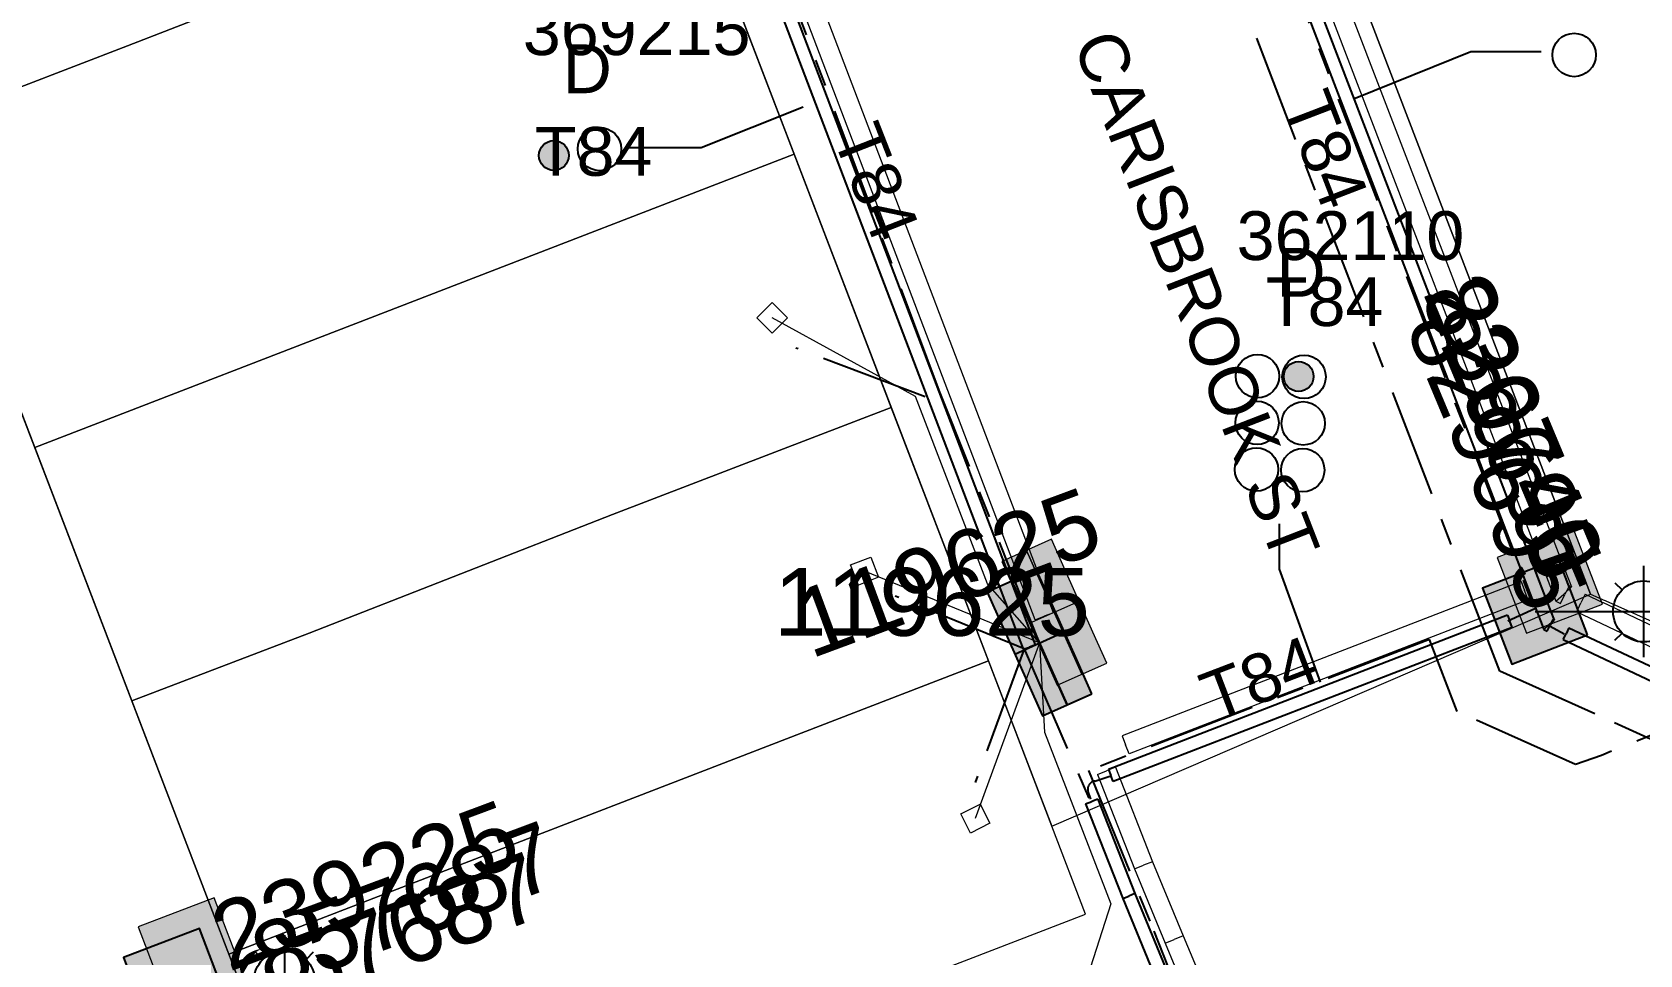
# Model space of a CAD drawing. Header units: metres. Extents: x 0 to 310918, y 0 to 6270107.
# Drawn here: x 310729 to 310788.2, y 6269637.5 to 6269671.5 of the extents above; entities that cross this region are included whole.
import ezdxf
from ezdxf.enums import TextEntityAlignment as Align

# ---------------------------------------------------------------- set-up
doc = ezdxf.new("R2010")
doc.units = ezdxf.units.M
doc.linetypes.add('Cable Exist UG', pattern=[7, 4, -1, 1, -1])
doc.linetypes.add('PHANTOMX2', pattern=[6.6, 3, -0.75, 0.2, -0.75, 0.2, -0.75, 0.2, -0.75])
doc.layers.get('0').update_dxf_attribs({"color": 6})
for name, color, linetype, lineweight in [('_User Miscellaneous1', 30, 'Continuous', 13), ('_User_LV_Exist', 5, 'Continuous', 35), ('Cadastre Developer_SP_NEW', 92, 'Continuous', 15), ('Cadastre Land Parcels_SP_EXT', 118, 'Continuous', 15), ('Cadastre Roads_SP_EXT', 218, 'Continuous', 15), ('Mains_LV_EXT', 163, 'Continuous', 25), ('Mains_LV_SL_EXT', 135, 'Continuous', 25), ('Services_SP_EXT', 42, 'PHANTOMX2', 20)]:
    doc.layers.add(name, color=color, linetype=linetype, lineweight=lineweight)
doc.layers.add('_User Miscellaneous12', color=252, linetype='Continuous', lineweight=13, plot=False, transparency=0.75)
for name, color, linetype in [('Duct_SP_EXT', 30, 'Continuous'), ('SupportsUG_SP_LV_EXT', 7, 'Continuous'), ('SupportsUG_SP_LV_SL_EXT', 7, 'Continuous'), ('Trench_SP_EXT', 7, 'Continuous')]:
    doc.layers.add(name, color=color, linetype=linetype)
doc.layers.add('Features_HIDE', color=1, linetype='Continuous', plot=False)
doc.styles.add('COLUMN_LABEL', font='arial.ttf', dxfattribs={"height": 2})
doc.styles.add('iecARIAL', font='arial.ttf', dxfattribs={"height": 2})
doc.styles.add('POLE_LABEL', font='arial.ttf', dxfattribs={"height": 2})
doc.styles.add('SL_LABEL', font='arial.ttf', dxfattribs={"height": 2})
doc.styles.get("Standard").update_dxf_attribs({"font": 'arial.ttf'})

# ---------------------------------------------------------------- blocks, each defined once
blk = doc.blocks.new('COLUMN_EXT')
blk.add_hatch(color=256).paths.add_polyline_path([(1.5, -1.5), (1.5, 1.5), (-1.5, 1.5), (-1.5, -1.5)])
blk.add_lwpolyline([(1.5, 1.5), (-1.5, 1.5), (-1.5, -1.5), (1.5, -1.5)], close=True)
at = {"flags": 9}
for tag, p in [('SUBURB', (-1.813, 1.8)), ('NOTES', (-1.813, 2)), ('STREETNAME', (-1.813, 1.6)), ('LOCATION', (-1.813, 1.4)), ('LEGEND', (-1.813, 1.2)), ('OWNED_BY', (-1.813, 0.6)), ('USAGE', (-1.813, 1)), ('STATE', (-1.813, 0.8)), ('COLUMN_TYPE', (-1.813, 0.4))]:
    blk.add_attdef(tag, text='', height=0.2, rotation=180, dxfattribs=at).set_placement(p, align=Align.MIDDLE_LEFT)
at = {"flags": 1}
blk.add_attdef('Z', (-1.813, 2.351), '', height=0.2, rotation=180, dxfattribs=at)
at = {"flags": 9}
for tag, style, p in [('STRUCTURE_PLANT_NUMBER', 'POLE_LABEL', (-1.813, -0.031)), ('STREET_CODE', 'COLUMN_LABEL', (-1.813, 0.2))]:
    blk.add_attdef(tag, text='', height=0.2, rotation=180, dxfattribs=dict(at, style=style)).set_placement(p, align=Align.MIDDLE_LEFT)
at = {"style": 'COLUMN_LABEL', "width": 0.9, "flags": 8}
blk.add_attdef('ASSET_NUM', text='', height=2, rotation=270, dxfattribs=at).set_placement((2, -4), align=Align.MIDDLE_LEFT)
blk = doc.blocks.new('PILLAR_EXT')
blk.add_hatch(color=256).paths.add_polyline_path([(-2.5, 1), (-2.5, -1), (2.5, -1), (2.5, 1)])
for p, q in [((0, 1), (0, -1)), ((-2.5, 0), (2.5, 0))]:
    blk.add_line(p, q)
at = {"ltscale": 10}
blk.add_line((2.5, 0), (-2.5, 0), dxfattribs=at)
blk.add_lwpolyline([(-2.5, -1), (-1.25, -1), (1.25, -1), (2.5, -1), (2.5, 1), (-2.5, 1)], close=True)
at = {"width": 0.9, "flags": 8}
blk.add_attdef('ASSET_NUM', text='', height=2, rotation=90, dxfattribs=at).set_placement((-2, 4), align=Align.MIDDLE_LEFT)
for tag, p, flags in [('OWNED_BY', (0, -0.2), 9), ('STATE', (0, -0.4), 9), ('SUPPORT_TYPE', (0, -0.6), 9), ('USAGE', (0, -0.8), 9), ('LEGEND', (0, -1), 9), ('LOCATION', (0, -1.2), 9), ('STREETNAME', (0, -1.8), 9), ('NOTES', (0, -1.4), 9), ('PARENT', (0, -1.6), 9), ('SUBURB', (0, -2), 1)]:
    blk.add_attdef(tag, p, '', height=0.2, dxfattribs=dict(flags=flags))
blk = doc.blocks.new('DUCT_EXT')
blk.add_circle((0, 0.8), 0.8)
at = {"flags": 1}
blk.add_attdef('Z', (0, 0), '', height=0.2, dxfattribs=at)
at = {"flags": 9}
for tag, p in [('DUCT_CODE', (0, 0)), ('XSECT_TYPE', (0, -0.2)), ('STATE', (0, -0.6)), ('FB_REFERENCE', (0, -0.4)), ('NOTES', (0, -0.8))]:
    blk.add_attdef(tag, text='', height=0.2, dxfattribs=at).set_placement(p, align=Align.MIDDLE_LEFT)
blk = doc.blocks.new('SL_LANTERN_EXT')
at = {"flags": 9}
for tag, p in [('LRATECODE', (-7.4, 0)), ('LOUTREACHVOCAB', (-7.2, 0)), ('LOUTREACH', (-7, 0)), ('LANTNUMBER', (-6.6, 0)), ('LNEW', (-6.4, 0)), ('LMASTVOCAB', (-6.2, 0)), ('LMAST', (-6, 0)), ('LLAMPVOCAB', (-5.8, 0)), ('LLAMP', (-5.6, 0)), ('LEXIST', (-5.4, 0)), ('LCHARGE3PERCENT', (-5.2, 0)), ('LCHARGE3', (-5, 0)), ('LCHARGE2PERCENT', (-4.8, 0)), ('LCHARGE2', (-4.6, 0)), ('LCHARGE1PERCENT', (-4.4, 0)), ('LCHARGE1', (-4.2, 0)), ('LCATEGORY', (-4, 0)), ('LBRACKETVOCAB', (-3.8, 0)), ('LBRACKET', (-3.6, 0)), ('LKINGHEIGHT', (-3.4, 0)), ('CREPLACE', (-3.2, 0)), ('CREMOVE', (-3, 0)), ('CNUMBER', (-2.8, 0)), ('CNEW', (-2.6, 0)), ('CEXIST', (-2.4, 0)), ('USAGE', (-2.2, 0)), ('STATE', (-2, 0)), ('OWNED_BY', (-1.8, 0)), ('ORIENTATION', (-1.6, 0)), ('OPERATING_VOLTAGE', (-1.4, 0)), ('NO_PHASES', (-1.2, 0)), ('LANTERN_TYPE', (-1, 0)), ('LANTERN_PURPOSE', (-0.8, 0)), ('CONTROL_TYPE', (-0.6, 0)), ('CONSTRUCTED_VOLTAGE', (-0.4, 0))]:
    blk.add_attdef(tag, text='', height=0.001, rotation=270, dxfattribs=at).set_placement(p, align=Align.MIDDLE_LEFT)
at = {"style": 'SL_LABEL', "flags": 9}
blk.add_attdef('STREET_CODE', text='', height=0.001, rotation=270, dxfattribs=at).set_placement((0.001, 0), align=Align.MIDDLE_LEFT)
at = {"flags": 1}
blk.add_attdef('Z', (0, 0), '', height=0.001, rotation=270, dxfattribs=at)
at = {"width": 0.9}
blk.add_attdef('LNUMBER', text='', height=1, dxfattribs=at).set_placement((7, -1), align=Align.MIDDLE_LEFT)
at = {"flags": 9}
for tag, p in [('LREMOVE', (0, -7.6)), ('LREPLACE', (0, -7.8)), ('LTYPE', (0, -8)), ('LTYPEVOCAB', (0, -8.2)), ('LEGEND', (0, -8.4)), ('SUBURB', (0, -8.6)), ('STREETNAME', (0, -8.8)), ('LOCATION', (0, -9)), ('NOTES', (0, -9.2)), ('MAINTAINED_BY', (0, -9.863))]:
    blk.add_attdef(tag, text='', height=0.001, dxfattribs=at).set_placement(p, align=Align.MIDDLE_LEFT)
blk.add_attdef('OPERATED_BY', (0, -9.607), '', height=0.001, dxfattribs=at)
at = {"layer": 'Features_HIDE', "width": 0.9}
blk.add_attdef('ASSET_NUM', text='', height=1, dxfattribs=at).set_placement((7, 1), align=Align.MIDDLE_LEFT)
at = {"transparency": 33554651}
blk.add_wipeout([(5.688, 0), (5.061, -1.061), (4, -1.688), (2.939, -1.061), (2.313, 0), (2.939, 1.061), (4, 1.687), (5.061, 1.061)], dxfattribs=at)
for p, q in [((4, 1.687), (4, 0)), ((2.939, 1.061), (3.205, 0.795)), ((5.061, 1.061), (4.795, 0.795)), ((0, 0), (4, 0)), ((4, 0), (5.688, 0)), ((4, 0), (4, -1.688)), ((2.939, -1.061), (3.205, -0.795)), ((5.061, -1.061), (4.795, -0.795))]:
    blk.add_line(p, q)
blk.add_circle((4, 0), 1.125)
blk = doc.blocks.new('CCP_EXT')
at = {"flags": 9}
for tag, p in [('OWNED_BY', (0, -1)), ('USAGE', (0, -1.2)), ('STATE', (0, -1.8)), ('LEGEND', (0, -1.4)), ('LIFE_SUPPORT', (0, -1.6)), ('NOTES', (0, -2))]:
    blk.add_attdef(tag, text='', height=0.2, dxfattribs=at).set_placement(p, align=Align.MIDDLE_LEFT)
at = {"transparency": 33554651}
blk.add_wipeout([(0, 0.566), (0.566, 0), (0, -0.566), (-0.566, 0)], dxfattribs=at)
blk.add_lwpolyline([(-0.566, 0), (0, 0.566), (0.566, 0), (0, -0.566), (-0.566, 0)])
at = {"flags": 1}
blk.add_attdef('Z', (0, 0), '', height=0.2, dxfattribs=at)
at = {"flags": 9}
for tag, p in [('CCP_TYPE', (0, 0)), ('OPERATING_VOLTAGE', (0, -0.6)), ('CONSTRUCTED_VOLTAGE', (0, -0.2)), ('NO_PHASES', (0, -0.4)), ('ORIENTATION', (0, -0.8))]:
    blk.add_attdef(tag, text='', height=0.2, dxfattribs=at).set_placement(p, align=Align.MIDDLE_LEFT)
blk = doc.blocks.new('CABLE_LARGE_EXT')
h = blk.add_hatch(color=256)
edge = h.paths.add_edge_path()
edge.add_arc((0, 0.55), 0.55, 0, 360)
blk.add_circle((0, 0.55), 0.55)
at = {"flags": 1}
blk.add_attdef('Z', (0, 0), '', height=0.2, dxfattribs=at)
at = {"flags": 9}
for tag, p in [('COND_CODE', (0, 0)), ('XSECT_SIZE', (0, -0.6)), ('STATE', (0, -0.4)), ('FB_REFERENCE', (0, -0.2)), ('NOTES', (0, -0.8))]:
    blk.add_attdef(tag, text='', height=0.2, dxfattribs=at).set_placement(p, align=Align.MIDDLE_LEFT)

msp = doc.modelspace()

# ---------------------------------------------------------------- linework, layer by layer
at = {"layer": '_User Miscellaneous1'}
for p, q in [((310765.928, 6269649.83), (310766.265, 6269649.957)), ((310766.601, 6269650.085), (310766.265, 6269649.957)), ((310769.132, 6269645.555), (310769.262, 6269645.219)), ((310769.392, 6269644.883), (310769.262, 6269645.219)), ((310768.222, 6269644.129), (310768.557, 6269644.261)), ((310768.222, 6269644.129), (310769.59, 6269640.639)), ((310768.892, 6269644.392), (310768.557, 6269644.261)), ((310768.892, 6269644.392), (310770.258, 6269640.908)), ((310770.258, 6269640.908), (310769.924, 6269640.774)), ((310770.258, 6269640.908), (310771.382, 6269638.177)), ((310769.59, 6269640.639), (310769.924, 6269640.774)), ((310769.59, 6269640.639), (310770.716, 6269637.903)), ((310770.716, 6269637.903), (310771.049, 6269638.04)), ((310770.716, 6269637.903), (310770.717, 6269637.902)), ((310770.717, 6269637.902), (310771.049, 6269638.04)), ((310770.717, 6269637.902), (310773.275, 6269631.788)), ((310771.382, 6269638.178), (310771.049, 6269638.04)), ((310771.382, 6269638.177), (310771.049, 6269638.04)), ((310771.382, 6269638.177), (310771.382, 6269638.178)), ((310771.382, 6269638.178), (310773.948, 6269632.046))]:
    msp.add_line(p, q, dxfattribs=at)
at = {"layer": '_User Miscellaneous12'}
msp.add_lwpolyline([(310766.089, 6269648.974), (310766.27, 6269645.679), (310766.27, 6269645.679), (310768.722, 6269639.355), (310766.998, 6269633.998)], dxfattribs=at)
at = {"layer": 'Cadastre Developer_SP_NEW', "linetype": 'Continuous'}
msp.add_lwpolyline([(310732.478, 6269670.99), (310740.398, 6269674.083), (310747.858, 6269676.977), (310752.541, 6269678.763), (310749.072, 6269687.82), (310743.909, 6269690.113), (310722.447, 6269681.822), (310720.72, 6269677.938), (310724.546, 6269667.949), (310732.478, 6269670.99)], close=True, dxfattribs=at)
at = {"layer": 'Cadastre Land Parcels_SP_EXT', "linetype": 'Continuous'}
for points in [[(310732.478, 6269670.99), (310740.398, 6269674.083), (310747.858, 6269676.977), (310752.541, 6269678.763), (310749.072, 6269687.82), (310743.909, 6269690.113), (310722.447, 6269681.822), (310720.72, 6269677.938), (310724.546, 6269667.949), (310732.478, 6269670.99)], [(310805.187, 6269653.741), (310794.458, 6269681.75), (310777.101, 6269675.046), (310786.401, 6269650.77), (310791.564, 6269648.478), (310805.187, 6269653.741)], [(310757.049, 6269666.996), (310752.541, 6269678.763), (310747.858, 6269676.977), (310740.398, 6269674.083), (310732.478, 6269670.99), (310724.546, 6269667.949), (310729.054, 6269656.182), (310757.049, 6269666.996)], [(310739.168, 6269649.34), (310750.347, 6269653.706), (310760.626, 6269657.656), (310757.049, 6269666.996), (310729.054, 6269656.182), (310732.632, 6269646.842), (310739.168, 6269649.34)], [(310764.203, 6269648.317), (310760.626, 6269657.656), (310750.347, 6269653.706), (310739.168, 6269649.34), (310732.632, 6269646.842), (310736.209, 6269637.503), (310764.203, 6269648.317)], [(310767.78, 6269638.977), (310766.538, 6269642.22), (310764.203, 6269648.317), (310736.209, 6269637.503), (310739.787, 6269628.163), (310767.78, 6269638.977)]]:
    msp.add_lwpolyline(points, close=True, dxfattribs=at)
at = {"layer": 'Duct_SP_EXT'}
for p, q in [((310765.496, 6269648.74), (310765.72, 6269648.825)), ((310765.945, 6269648.91), (310765.72, 6269648.825)), ((310768.631, 6269644.31), (310768.717, 6269644.087)), ((310768.804, 6269643.863), (310768.717, 6269644.087)), ((310767.789, 6269643.041), (310768.012, 6269643.128)), ((310767.789, 6269643.041), (310769.156, 6269639.552)), ((310768.236, 6269643.216), (310768.012, 6269643.128)), ((310768.236, 6269643.216), (310769.602, 6269639.731)), ((310769.602, 6269639.731), (310769.379, 6269639.641)), ((310769.602, 6269639.731), (310770.726, 6269636.999)), ((310769.156, 6269639.552), (310769.379, 6269639.641)), ((310769.156, 6269639.552), (310770.282, 6269636.816))]:
    msp.add_line(p, q, dxfattribs=at)
for points in [[(310784.579, 6269670.777), (310781.986, 6269670.777), (310777.719, 6269669.057)], [(310750.977, 6269667.248), (310753.621, 6269667.248), (310757.374, 6269668.749)], [(310774.927, 6269653.367), (310774.927, 6269651.69), (310776.431, 6269647.531)], [(310774.927, 6269653.367), (310774.927, 6269651.69), (310776.431, 6269647.531)]]:
    msp.add_lwpolyline(points, dxfattribs=at)
at = {"layer": 'Trench_SP_EXT', "linetype": 'Cable Exist UG'}
for points in [[(310761.876, 6269658.057), (310757.109, 6269659.851)], [(310765.524, 6269648.753), (310760.774, 6269650.702)], [(310765.524, 6269648.753), (310763.716, 6269643.824)], [(310765.525, 6269648.752), (310767.98, 6269643.078)]]:
    msp.add_lwpolyline(points, dxfattribs=at)
msp.add_lwpolyline([(310767.977, 6269643.214), (310767.88, 6269643.494), (310767.88, 6269643.494, -0.471045), (310768.127, 6269643.881), (310768.127, 6269643.881), (310768.686, 6269644.063)], format="xyb", dxfattribs=at)

# ---------------------------------------------------------------- block references
at = {"layer": 'Duct_SP_EXT'}
for name, p in [('DUCT_EXT', (310785.793, 6269669.858)), ('DUCT_EXT', (310749.869, 6269666.391)), ('CABLE_LARGE_EXT', (310748.19, 6269666.402))]:
    msp.add_blockref(name, p, dxfattribs=at)
for name, p, rotation in [('DUCT_EXT', (310773.325, 6269658.824), 269.2926806302204), ('DUCT_EXT', (310775.037, 6269658.798), 269.2926806302204), ('CABLE_LARGE_EXT', (310775.089, 6269658.802), 269.9999999999998), ('DUCT_EXT', (310773.307, 6269657.103), 269.2926806302204), ('DUCT_EXT', (310775.01, 6269657.083), 269.2926806302204), ('DUCT_EXT', (310773.283, 6269655.381), 269.2926806302204), ('DUCT_EXT', (310774.99, 6269655.359), 269.2926806302204)]:
    msp.add_blockref(name, p, dxfattribs=dict(at, rotation=rotation))
at = {"layer": 'SupportsUG_SP_LV_EXT'}
ref = msp.add_blockref('PILLAR_EXT', (310766.089, 6269648.974), dxfattribs=dict(at, rotation=114.085782413685))
ref.add_attrib('ASSET_NUM', '119625', dxfattribs={"layer": '0', "height": 2.5, "style": 'iecARIAL'}).set_placement((310767.951, 6269650.489), align=Align.MIDDLE_RIGHT)
at = {"layer": 'SupportsUG_SP_LV_SL_EXT'}
ref = msp.add_blockref('COLUMN_EXT', (310784.354, 6269650.136), dxfattribs=dict(at, rotation=291.0068851789947))
ref.add_attrib('ASSET_NUM', '829695', dxfattribs={"layer": '0', "height": 2.5, "rotation": 292.72121, "style": 'COLUMN_LABEL'}).set_placement((310786.354, 6269650.886), align=Align.TOP_RIGHT)
ref = msp.add_blockref('COLUMN_EXT', (310734.258, 6269636.506), dxfattribs=dict(at, rotation=290.7599245817066))
ref.add_attrib('ASSET_NUM', '857687', dxfattribs={"layer": '0', "height": 2.5, "rotation": 20.47454, "style": 'COLUMN_LABEL'}).set_placement((310736.258, 6269637.256), align=Align.TOP_LEFT)

# ---------------------------------------------------------------- texts
at = {"layer": '_User_LV_Exist'}
msp.add_text('CARISBROOK ST', height=1.8, rotation=291.16847, dxfattribs=at).set_placement((310767.307, 6269671.103))
at = {"layer": 'Cadastre Roads_SP_EXT'}
msp.add_text('CARISBROOK ST', height=1.8, rotation=291.16847, dxfattribs=at).set_placement((310767.307, 6269671.103))
at = {"layer": 'Duct_SP_EXT'}
for s, p in [('369215', (310747.045, 6269670.655)), ('D', (310748.511, 6269669.249)), ('T84', (310747.49, 6269666.202)), ('362110', (310773.354, 6269663.096)), ('D', (310774.818, 6269661.741)), ('T84', (310774.434, 6269660.663))]:
    msp.add_text(s, height=1.8, dxfattribs=at).set_placement(p)
at = {"layer": 'Mains_LV_EXT'}
for rotation, p in [(291.00689, (310775.013, 6269668.883)), (291.35044, (310758.439, 6269667.675)), (20.90286, (310772.489, 6269646.06))]:
    msp.add_text('T84', height=1.8, rotation=rotation, dxfattribs=at).set_placement(p)

# ---------------------------------------------------------------- next in the draw order: block references
at = {"layer": 'Features_HIDE'}
ref = msp.add_blockref('SL_LANTERN_EXT', (310784.354, 6269650.136), dxfattribs=at)
ref.add_attrib('ASSET_NUM', '236740', dxfattribs={"layer": '0', "height": 2.5, "rotation": 292.72121, "style": 'iecARIAL'}).set_placement((310785.854, 6269651.636), align=Align.MIDDLE_RIGHT)
ref = msp.add_blockref('SL_LANTERN_EXT', (310734.258, 6269636.506), dxfattribs=at)
ref.add_attrib('ASSET_NUM', '239225', dxfattribs={"layer": '0', "height": 2.5, "rotation": 20.47454, "style": 'iecARIAL'}).set_placement((310735.758, 6269638.006), align=Align.MIDDLE_LEFT)
at = {"layer": 'Services_SP_EXT'}
msp.add_blockref('CCP_EXT', (310756.238, 6269660.965), dxfattribs=at)
for p, rotation in [((310759.641, 6269651.626), 336.0857823462226), ((310763.722, 6269642.497), 72.08578241569847)]:
    msp.add_blockref('CCP_EXT', p, dxfattribs=dict(at, rotation=rotation))

# ---------------------------------------------------------------- next in the draw order: linework, layer by layer
at = {"layer": '_User Miscellaneous1'}
for p, q in [((310770.11, 6269689.621), (310784.777, 6269651.418)), ((310770.783, 6269689.879), (310785.45, 6269651.676)), ((310766.601, 6269650.085), (310754.969, 6269680.67)), ((310765.928, 6269649.83), (310754.296, 6269680.414)), ((310784.777, 6269651.418), (310785.113, 6269651.547)), ((310784.777, 6269651.418), (310785.113, 6269651.547)), ((310785.45, 6269651.676), (310785.113, 6269651.547)), ((310785.45, 6269651.676), (310785.113, 6269651.547)), ((310785.45, 6269651.676), (310785.693, 6269651.041)), ((310783.837, 6269651.242), (310769.132, 6269645.555)), ((310783.837, 6269651.242), (310783.967, 6269650.906)), ((310784.777, 6269651.418), (310785.124, 6269650.515)), ((310785.693, 6269651.041), (310785.409, 6269650.778)), ((310785.605, 6269651.083), (310785.45, 6269650.759)), ((310785.693, 6269651.041), (310785.605, 6269651.083)), ((310784.097, 6269650.57), (310769.392, 6269644.883)), ((310784.097, 6269650.57), (310783.967, 6269650.906)), ((310785.124, 6269650.515), (310785.409, 6269650.778)), ((310785.124, 6269650.515), (310785.294, 6269650.434)), ((310785.294, 6269650.434), (310785.45, 6269650.759)), ((310785.889, 6269650.124), (310786.043, 6269650.449)), ((310786.196, 6269650.775), (310786.043, 6269650.449)), ((310786.196, 6269650.775), (310791.18, 6269648.422)), ((310785.889, 6269650.124), (310790.873, 6269647.771))]:
    msp.add_line(p, q, dxfattribs=at)
at = {"layer": '_User Miscellaneous12'}
for points in [[(310766.089, 6269648.974), (310764.168, 6269651.154), (310764.168, 6269651.154), (310761.522, 6269658.067), (310756.238, 6269660.965)], [(310766.089, 6269648.974), (310759.641, 6269651.626)], [(310766.089, 6269648.974), (310763.722, 6269642.497)]]:
    msp.add_lwpolyline(points, dxfattribs=at)
at = {"layer": 'Cadastre Developer_SP_NEW', "linetype": 'Continuous'}
for points in [[(310805.187, 6269653.741), (310794.458, 6269681.75), (310777.101, 6269675.046), (310786.401, 6269650.77), (310791.564, 6269648.478), (310805.187, 6269653.741)], [(310757.049, 6269666.996), (310752.541, 6269678.763), (310747.858, 6269676.977), (310740.398, 6269674.083), (310732.478, 6269670.99), (310724.546, 6269667.949), (310729.054, 6269656.182), (310757.049, 6269666.996)], [(310739.168, 6269649.34), (310750.347, 6269653.706), (310760.626, 6269657.656), (310757.049, 6269666.996), (310729.054, 6269656.182), (310732.632, 6269646.842), (310739.168, 6269649.34)], [(310764.203, 6269648.317), (310760.626, 6269657.656), (310750.347, 6269653.706), (310739.168, 6269649.34), (310732.632, 6269646.842), (310736.209, 6269637.503), (310764.203, 6269648.317)], [(310767.78, 6269638.977), (310766.538, 6269642.22), (310764.203, 6269648.317), (310736.209, 6269637.503), (310739.787, 6269628.163), (310767.78, 6269638.977)]]:
    msp.add_lwpolyline(points, close=True, dxfattribs=at)
at = {"layer": 'Cadastre Roads_SP_EXT', "linetype": 'Continuous'}
for points in [[(310786.401, 6269650.77), (310777.101, 6269675.046), (310771.736, 6269689.054), (310766.37, 6269703.062), (310749.072, 6269687.82), (310766.538, 6269642.22), (310786.401, 6269650.77)], [(310789.088, 6269499.648), (310784.652, 6269511.213), (310756.939, 6269583.438), (310755.137, 6269588.128), (310743.363, 6269618.826), (310720.72, 6269677.938), (310713.72, 6269675.235), (310736.365, 6269616.121), (310748.134, 6269585.436), (310749.935, 6269580.748), (310777.65, 6269508.522), (310782.091, 6269496.945), (310789.088, 6269499.648)]]:
    msp.add_lwpolyline(points, close=True, dxfattribs=at)
at = {"layer": 'Duct_SP_EXT'}
for p, q in [((310769.678, 6269688.532), (310784.345, 6269650.328)), ((310770.126, 6269688.704), (310784.793, 6269650.5)), ((310765.945, 6269648.91), (310754.312, 6269679.495)), ((310765.496, 6269648.74), (310753.863, 6269679.324)), ((310784.345, 6269650.328), (310784.569, 6269650.414)), ((310784.345, 6269650.328), (310784.569, 6269650.414)), ((310784.793, 6269650.5), (310784.569, 6269650.414)), ((310784.793, 6269650.5), (310784.569, 6269650.414)), ((310784.793, 6269650.5), (310785.054, 6269649.821)), ((310783.336, 6269649.997), (310768.631, 6269644.31)), ((310783.336, 6269649.997), (310783.422, 6269649.773)), ((310783.509, 6269649.549), (310783.422, 6269649.773)), ((310784.345, 6269650.328), (310784.674, 6269649.47)), ((310785.054, 6269649.821), (310784.864, 6269649.646)), ((310785.008, 6269649.843), (310784.905, 6269649.626)), ((310785.054, 6269649.821), (310785.008, 6269649.843)), ((310783.509, 6269649.549), (310768.804, 6269643.863)), ((310784.674, 6269649.47), (310784.864, 6269649.646)), ((310784.674, 6269649.47), (310784.801, 6269649.409)), ((310784.801, 6269649.409), (310784.905, 6269649.626)), ((310785.395, 6269649.1), (310785.498, 6269649.317)), ((310785.6, 6269649.534), (310785.498, 6269649.317)), ((310785.6, 6269649.534), (310790.584, 6269647.181)), ((310785.395, 6269649.1), (310790.379, 6269646.747))]:
    msp.add_line(p, q, dxfattribs=at)
at = {"layer": 'Mains_LV_EXT', "linetype": 'Cable Exist UG'}
for points in [[(310766.089, 6269648.974), (310762.39, 6269658.285), (310762.39, 6269658.285), (310755.232, 6269677.481), (310755.232, 6269677.481), (310760.048, 6269681.741), (310757, 6269689.352), (310750.861, 6269688.584)], [(310820.03, 6269657.816), (310818.079, 6269654.913), (310790.929, 6269644.375), (310786.551, 6269646.364), (310786.551, 6269646.364), (310783.056, 6269647.937), (310768.678, 6269685.38), (310769.572, 6269688.631)], [(310820.03, 6269657.816), (310818.803, 6269653.049), (310818.803, 6269653.049), (310805.88, 6269648.033), (310802.419, 6269650.978), (310802.419, 6269650.978), (310791.806, 6269646.858), (310786.797, 6269644.827), (310786.797, 6269644.827), (310785.842, 6269644.493), (310781.484, 6269646.451), (310780.465, 6269649.106), (310767.892, 6269644.267), (310767.892, 6269644.267), (310770.304, 6269638.34), (310770.304, 6269638.34), (310772.641, 6269632.449), (310775.052, 6269631.976), (310775.052, 6269631.976), (310781.585, 6269615.313), (310782.096, 6269613.648)]]:
    msp.add_lwpolyline(points, dxfattribs=at)
at = {"layer": 'Mains_LV_SL_EXT', "linetype": 'Cable Exist UG'}
msp.add_lwpolyline([(310769.572, 6269688.631), (310784.354, 6269650.136)], dxfattribs=at)
at = {"layer": 'Trench_SP_EXT', "linetype": 'Cable Exist UG'}
for points in [[(310784.341, 6269650.235), (310783.345, 6269649.782)], [(310785.422, 6269649.299), (310784.907, 6269649.582)]]:
    msp.add_lwpolyline(points, dxfattribs=at)

# ---------------------------------------------------------------- next in the draw order: block references
at = {"layer": '_User Miscellaneous1'}
ref = msp.add_blockref('COLUMN_EXT', (310784.899, 6269651.269), dxfattribs=dict(at, rotation=291.0068851789947))
ref.add_attrib('ASSET_NUM', '829695', dxfattribs={"layer": '0', "height": 2.5, "rotation": 292.72121, "style": 'COLUMN_LABEL'}).set_placement((310786.899, 6269652.019), align=Align.TOP_RIGHT)
ref = msp.add_blockref('PILLAR_EXT', (310766.634, 6269650.107), dxfattribs=dict(at, rotation=114.085782413685))
ref.add_attrib('ASSET_NUM', '119625', dxfattribs={"layer": '0', "height": 2.5, "rotation": 20.36792, "style": 'iecARIAL'}).set_placement((310768.134, 6269653.607), align=Align.MIDDLE_RIGHT)
ref = msp.add_blockref('COLUMN_EXT', (310734.803, 6269637.639), dxfattribs=dict(at, rotation=290.7599245817066))
ref.add_attrib('ASSET_NUM', '857687', dxfattribs={"layer": '0', "height": 2.5, "rotation": 20.47454, "style": 'COLUMN_LABEL'}).set_placement((310736.803, 6269638.389), align=Align.TOP_LEFT)

doc.saveas('drawing.dxf')
